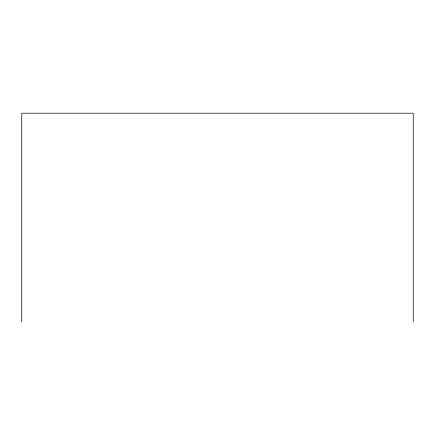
<?xml version="1.0" encoding="UTF-8"?>
<svg xmlns="http://www.w3.org/2000/svg" width="435" height="435" viewBox="0 0 435 435"><rect width="100%" height="100%" fill="white"/><g stroke="black" fill="none" stroke-linecap="round" stroke-linejoin="round"><path stroke-width="0.65" d="M413.25 321.791L413.25 113.209L21.75 113.209L21.75 321.791"/></g></svg>
